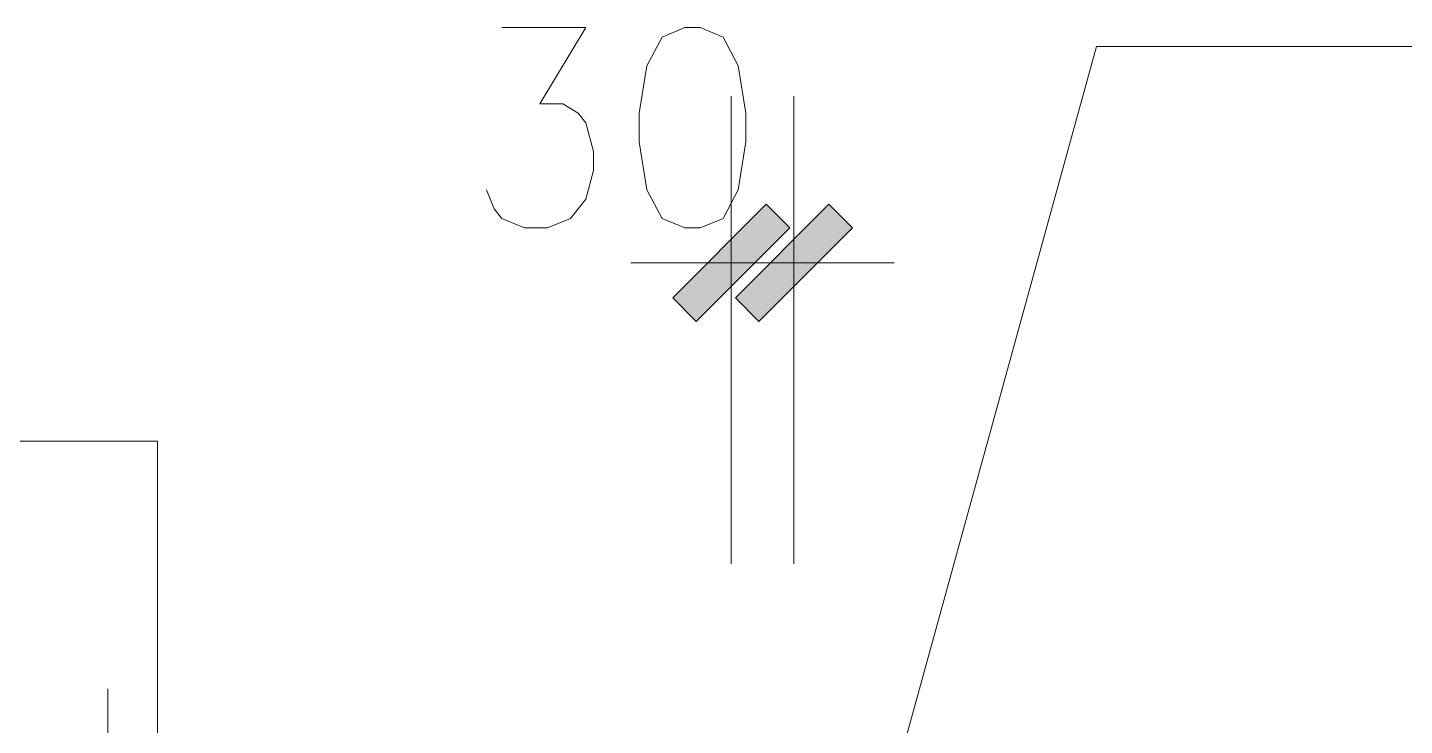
# Model space of a CAD drawing. Header units: millimetres. Extents: x -30643 to 86172, y -19411 to 63186.
# Drawn here: x 43204 to 47259, y 1237 to 3293 of the extents above; entities that cross this region are included whole.
import ezdxf

# ---------------------------------------------------------------- set-up
doc = ezdxf.new("R2010")
doc.units = ezdxf.units.MM

msp = doc.modelspace()

# ---------------------------------------------------------------- hatches: boundary and pattern name
h = msp.add_hatch(color=0)
h.dxf.hatch_style = 2
h.paths.add_polyline_path([(45173.2, 2427.3), (45104.2, 2496.3), (45379.4, 2772.1), (45449, 2702.4)])
h = msp.add_hatch(color=0)
h.dxf.hatch_style = 2
h.paths.add_polyline_path([(45563.7, 2772.1), (45633.4, 2702.4), (45357.6, 2427.3), (45288.6, 2496.3)])

# ---------------------------------------------------------------- linework, layer by layer
at = {"color": 0, "lineweight": 0}
for points in [[(44600.4, 3292.8), (44848.1, 3292.8), (44713, 3068.4), (44780.6, 3068.4), (44825.6, 3040.2), (44848.1, 3012.1), (44870.6, 2927.6), (44870.6, 2871.3), (44848.1, 2786.9), (44803.1, 2730.6), (44735.5, 2702.4), (44668, 2702.4), (44600.4, 2730.6), (44577.9, 2758.7), (44555.4, 2815)], [(45368.8, -333.2), (46351.9, 3236.5)], [(46351.9, 3236.5), (52062.9, 3236.5)], [(45276.6, 1713.1), (45276.6, 3090.9)], [(45461, 1713.1), (45461, 3090.9)], [(44981.1, 2599.7), (45571.5, 2599.7)], [(45755.9, 2599.7), (45165.5, 2599.7)], [(45274.5, 2599.7), (45272.4, 2599.7)], [(45276.6, 2599.7), (45461, 2599.7)], [(45462.4, 2599.7), (45464.5, 2599.7)], [(40034.2, 2074.1), (43586.4, 2074.1)], [(43586.4, 2074.1), (43586.4, 1049.5)], [(43440.7, 754.7), (43440.7, 1345)]]:
    msp.add_lwpolyline(points, dxfattribs=at)
for points in [[(45140.1, 3292.8), (45072.6, 3264.7), (45027.5, 3180.2), (45005, 3040.2), (45005, 2955.8), (45027.5, 2815), (45072.6, 2730.6), (45140.1, 2702.4), (45185.2, 2702.4), (45252.7, 2730.6), (45297.1, 2815), (45319.6, 2955.8), (45319.6, 3040.2), (45297.1, 3180.2), (45252.7, 3264.7), (45185.2, 3292.8)], [(45173.2, 2427.3), (45104.2, 2496.3), (45379.4, 2772.1), (45449, 2702.4)], [(45563.7, 2772.1), (45633.4, 2702.4), (45357.6, 2427.3), (45288.6, 2496.3)]]:
    msp.add_lwpolyline(points, close=True, dxfattribs=at)

doc.saveas('drawing.dxf')
